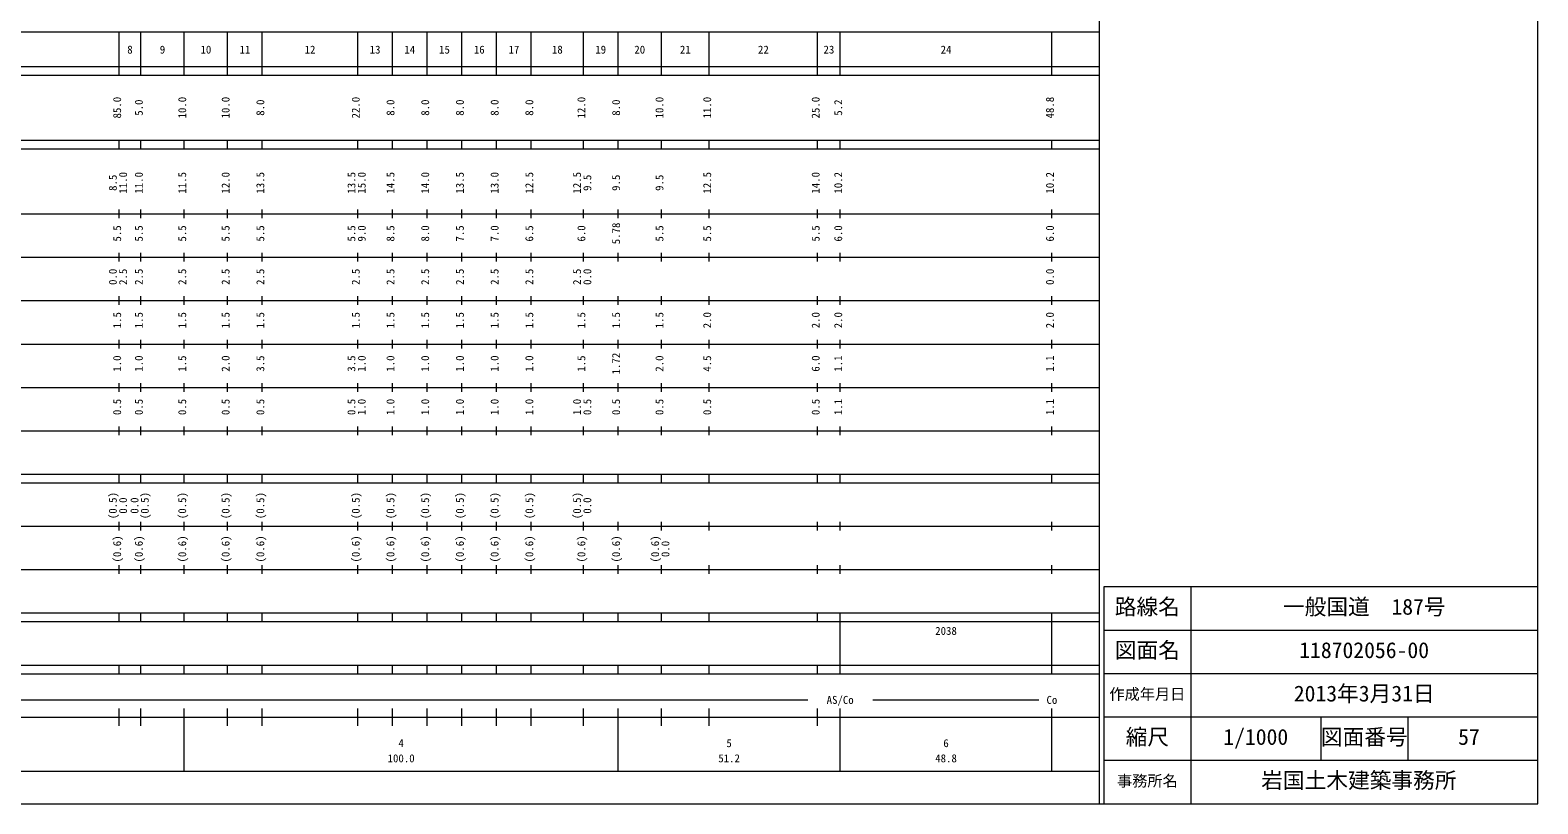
# Model space of a CAD drawing. Units: millimetres on the paper, enlarged 1000 times. Extents: x 40000 to 680000, y 20000 to 380000.
# Drawn here: x 332490 to 680000, y 20000 to 198357 of the extents above; entities that cross this region are included whole.
import ezdxf
from ezdxf.enums import TextEntityAlignment as Align

# ---------------------------------------------------------------- set-up
doc = ezdxf.new("R2010")
doc.units = ezdxf.units.MM
doc.header["$LTSCALE"] = 1000
for name, color, linetype, lineweight in [('S-BGD-HTXT', 7, 'Continuous', 13), ('S-TTL', 2, 'Continuous', 13), ('S-TTL-TXT', 7, 'Continuous', 13)]:
    doc.layers.add(name, color=color, linetype=linetype, lineweight=lineweight)
doc.layers.add('表題_事務所名', color=7, linetype='Continuous')
doc.styles.add('ＭＳ ゴシック', font='')
doc.styles.get('ＭＳ ゴシック').set_extended_font_data('MS Gothic')

msp = doc.modelspace()

# ---------------------------------------------------------------- linework, layer by layer
at = {"layer": 'S-BGD-HTXT'}
for p, q in [((579000, 20000), (579000, 370000)), ((68000, 198000), (579000, 198000)), ((353000, 188000), (353000, 198000)), ((358000, 188000), (358000, 198000)), ((368000, 188000), (368000, 198000)), ((378000, 188000), (378000, 198000)), ((386000, 188000), (386000, 198000)), ((408000, 188000), (408000, 198000)), ((416000, 188000), (416000, 198000)), ((424000, 188000), (424000, 198000)), ((432000, 188000), (432000, 198000)), ((440000, 188000), (440000, 198000)), ((448000, 188000), (448000, 198000)), ((460000, 188000), (460000, 198000)), ((468000, 188000), (468000, 198000)), ((478000, 188000), (478000, 198000)), ((489000, 188000), (489000, 198000)), ((514000, 188000), (514000, 198000)), ((519200, 188000), (519200, 198000)), ((568000, 188000), (568000, 198000)), ((40000, 190000), (579000, 190000)), ((40000, 188000), (579000, 188000)), ((40000, 173000), (579000, 173000)), ((40000, 171000), (579000, 171000)), ((353000, 171000), (353000, 173000)), ((358000, 171000), (358000, 173000)), ((368000, 171000), (368000, 173000)), ((378000, 171000), (378000, 173000)), ((386000, 171000), (386000, 173000)), ((408000, 171000), (408000, 173000)), ((416000, 171000), (416000, 173000)), ((424000, 171000), (424000, 173000)), ((432000, 171000), (432000, 173000)), ((440000, 171000), (440000, 173000)), ((448000, 171000), (448000, 173000)), ((460000, 171000), (460000, 173000)), ((468000, 171000), (468000, 173000)), ((478000, 171000), (478000, 173000)), ((489000, 171000), (489000, 173000)), ((514000, 171000), (514000, 173000)), ((519200, 171000), (519200, 173000)), ((568000, 171000), (568000, 173000)), ((353000, 155000), (353000, 157000)), ((358000, 155000), (358000, 157000)), ((368000, 155000), (368000, 157000)), ((378000, 155000), (378000, 157000)), ((386000, 155000), (386000, 157000)), ((408000, 155000), (408000, 157000)), ((416000, 155000), (416000, 157000)), ((424000, 155000), (424000, 157000)), ((432000, 155000), (432000, 157000)), ((440000, 155000), (440000, 157000)), ((448000, 155000), (448000, 157000)), ((460000, 155000), (460000, 157000)), ((468000, 155000), (468000, 157000)), ((478000, 155000), (478000, 157000)), ((489000, 155000), (489000, 157000)), ((514000, 155000), (514000, 157000)), ((519200, 155000), (519200, 157000)), ((568000, 155000), (568000, 157000)), ((40000, 156000), (579000, 156000)), ((46000, 146000), (579000, 146000)), ((353000, 145000), (353000, 147000)), ((358000, 145000), (358000, 147000)), ((368000, 145000), (368000, 147000)), ((378000, 145000), (378000, 147000)), ((386000, 145000), (386000, 147000)), ((408000, 145000), (408000, 147000)), ((416000, 145000), (416000, 147000)), ((424000, 145000), (424000, 147000)), ((432000, 145000), (432000, 147000)), ((440000, 145000), (440000, 147000)), ((448000, 145000), (448000, 147000)), ((460000, 145000), (460000, 147000)), ((468000, 145000), (468000, 147000)), ((478000, 145000), (478000, 147000)), ((489000, 145000), (489000, 147000)), ((514000, 145000), (514000, 147000)), ((519200, 145000), (519200, 147000)), ((568000, 145000), (568000, 147000)), ((52000, 136000), (579000, 136000)), ((353000, 135000), (353000, 137000)), ((358000, 135000), (358000, 137000)), ((368000, 135000), (368000, 137000)), ((378000, 135000), (378000, 137000)), ((386000, 135000), (386000, 137000)), ((408000, 135000), (408000, 137000)), ((416000, 135000), (416000, 137000)), ((424000, 135000), (424000, 137000)), ((432000, 135000), (432000, 137000)), ((440000, 135000), (440000, 137000)), ((448000, 135000), (448000, 137000)), ((460000, 135000), (460000, 137000)), ((468000, 135000), (468000, 137000)), ((478000, 135000), (478000, 137000)), ((489000, 135000), (489000, 137000)), ((514000, 135000), (514000, 137000)), ((519200, 135000), (519200, 137000)), ((568000, 135000), (568000, 137000)), ((46000, 126000), (579000, 126000)), ((353000, 125000), (353000, 127000)), ((358000, 125000), (358000, 127000)), ((368000, 125000), (368000, 127000)), ((378000, 125000), (378000, 127000)), ((386000, 125000), (386000, 127000)), ((408000, 125000), (408000, 127000)), ((416000, 125000), (416000, 127000)), ((424000, 125000), (424000, 127000)), ((432000, 125000), (432000, 127000)), ((440000, 125000), (440000, 127000)), ((448000, 125000), (448000, 127000)), ((460000, 125000), (460000, 127000)), ((468000, 125000), (468000, 127000)), ((478000, 125000), (478000, 127000)), ((489000, 125000), (489000, 127000)), ((514000, 125000), (514000, 127000)), ((519200, 125000), (519200, 127000)), ((568000, 125000), (568000, 127000)), ((52000, 116000), (579000, 116000)), ((353000, 115000), (353000, 117000)), ((358000, 115000), (358000, 117000)), ((368000, 115000), (368000, 117000)), ((378000, 115000), (378000, 117000)), ((386000, 115000), (386000, 117000)), ((408000, 115000), (408000, 117000)), ((416000, 115000), (416000, 117000)), ((424000, 115000), (424000, 117000)), ((432000, 115000), (432000, 117000)), ((440000, 115000), (440000, 117000)), ((448000, 115000), (448000, 117000)), ((460000, 115000), (460000, 117000)), ((468000, 115000), (468000, 117000)), ((478000, 115000), (478000, 117000)), ((489000, 115000), (489000, 117000)), ((514000, 115000), (514000, 117000)), ((519200, 115000), (519200, 117000)), ((568000, 115000), (568000, 117000)), ((46000, 106000), (579000, 106000)), ((353000, 105000), (353000, 107000)), ((358000, 105000), (358000, 107000)), ((368000, 105000), (368000, 107000)), ((378000, 105000), (378000, 107000)), ((386000, 105000), (386000, 107000)), ((408000, 105000), (408000, 107000)), ((416000, 105000), (416000, 107000)), ((424000, 105000), (424000, 107000)), ((432000, 105000), (432000, 107000)), ((440000, 105000), (440000, 107000)), ((448000, 105000), (448000, 107000)), ((460000, 105000), (460000, 107000)), ((468000, 105000), (468000, 107000)), ((478000, 105000), (478000, 107000)), ((489000, 105000), (489000, 107000)), ((514000, 105000), (514000, 107000)), ((519200, 105000), (519200, 107000)), ((568000, 105000), (568000, 107000)), ((40000, 96000), (579000, 96000)), ((40000, 94000), (579000, 94000)), ((353000, 94000), (353000, 96000)), ((358000, 94000), (358000, 96000)), ((368000, 94000), (368000, 96000)), ((378000, 94000), (378000, 96000)), ((386000, 94000), (386000, 96000)), ((408000, 94000), (408000, 96000)), ((416000, 94000), (416000, 96000)), ((424000, 94000), (424000, 96000)), ((432000, 94000), (432000, 96000)), ((440000, 94000), (440000, 96000)), ((448000, 94000), (448000, 96000)), ((460000, 94000), (460000, 96000)), ((468000, 94000), (468000, 96000)), ((478000, 94000), (478000, 96000)), ((489000, 94000), (489000, 96000)), ((514000, 94000), (514000, 96000)), ((519200, 94000), (519200, 96000)), ((568000, 94000), (568000, 96000)), ((49000, 84000), (579000, 84000)), ((353000, 83000), (353000, 85000)), ((358000, 83000), (358000, 85000)), ((368000, 83000), (368000, 85000)), ((378000, 83000), (378000, 85000)), ((386000, 83000), (386000, 85000)), ((408000, 83000), (408000, 85000)), ((416000, 83000), (416000, 85000)), ((424000, 83000), (424000, 85000)), ((432000, 83000), (432000, 85000)), ((440000, 83000), (440000, 85000)), ((448000, 83000), (448000, 85000)), ((460000, 83000), (460000, 85000)), ((468000, 83000), (468000, 85000)), ((478000, 83000), (478000, 85000)), ((489000, 83000), (489000, 85000)), ((514000, 83000), (514000, 85000)), ((519200, 83000), (519200, 85000)), ((568000, 83000), (568000, 85000)), ((40000, 74000), (579000, 74000)), ((353000, 73000), (353000, 75000)), ((358000, 73000), (358000, 75000)), ((368000, 73000), (368000, 75000)), ((378000, 73000), (378000, 75000)), ((386000, 73000), (386000, 75000)), ((408000, 73000), (408000, 75000)), ((416000, 73000), (416000, 75000)), ((424000, 73000), (424000, 75000)), ((432000, 73000), (432000, 75000)), ((440000, 73000), (440000, 75000)), ((448000, 73000), (448000, 75000)), ((460000, 73000), (460000, 75000)), ((468000, 73000), (468000, 75000)), ((478000, 73000), (478000, 75000)), ((489000, 73000), (489000, 75000)), ((514000, 73000), (514000, 75000)), ((519200, 73000), (519200, 75000)), ((568000, 73000), (568000, 75000)), ((40000, 64000), (579000, 64000)), ((353000, 62000), (353000, 64000)), ((358000, 62000), (358000, 64000)), ((368000, 62000), (368000, 64000)), ((378000, 62000), (378000, 64000)), ((386000, 62000), (386000, 64000)), ((408000, 62000), (408000, 64000)), ((416000, 62000), (416000, 64000)), ((424000, 62000), (424000, 64000)), ((432000, 62000), (432000, 64000)), ((440000, 62000), (440000, 64000)), ((448000, 62000), (448000, 64000)), ((460000, 62000), (460000, 64000)), ((468000, 62000), (468000, 64000)), ((478000, 62000), (478000, 64000)), ((489000, 62000), (489000, 64000)), ((514000, 62000), (514000, 64000)), ((519200, 62000), (519200, 64000)), ((568000, 62000), (568000, 64000)), ((40000, 62000), (579000, 62000)), ((519200, 52000), (519200, 62000)), ((568000, 52000), (568000, 62000)), ((40000, 52000), (579000, 52000)), ((40000, 50000), (579000, 50000)), ((353000, 50000), (353000, 52000)), ((358000, 50000), (358000, 52000)), ((368000, 50000), (368000, 52000)), ((378000, 50000), (378000, 52000)), ((386000, 50000), (386000, 52000)), ((408000, 50000), (408000, 52000)), ((416000, 50000), (416000, 52000)), ((424000, 50000), (424000, 52000)), ((432000, 50000), (432000, 52000)), ((440000, 50000), (440000, 52000)), ((448000, 50000), (448000, 52000)), ((460000, 50000), (460000, 52000)), ((468000, 50000), (468000, 52000)), ((478000, 50000), (478000, 52000)), ((489000, 50000), (489000, 52000)), ((514000, 50000), (514000, 52000)), ((519200, 50000), (519200, 52000)), ((568000, 50000), (568000, 52000)), ((71000, 44000), (511700, 44000)), ((353000, 38000), (353000, 42000)), ((358000, 38000), (358000, 42000)), ((368000, 27500), (368000, 42000)), ((378000, 38000), (378000, 42000)), ((386000, 38000), (386000, 42000)), ((408000, 38000), (408000, 42000)), ((416000, 38000), (416000, 42000)), ((424000, 38000), (424000, 42000)), ((432000, 38000), (432000, 42000)), ((440000, 38000), (440000, 42000)), ((448000, 38000), (448000, 42000)), ((460000, 38000), (460000, 42000)), ((468000, 27500), (468000, 42000)), ((478000, 38000), (478000, 42000)), ((489000, 38000), (489000, 42000)), ((514000, 38000), (514000, 42000)), ((519200, 27500), (519200, 42000)), ((526700, 44000), (565000, 44000)), ((568000, 27500), (568000, 42000)), ((40000, 40000), (579000, 40000)), ((68000, 27500), (579000, 27500))]:
    msp.add_line(p, q, dxfattribs=at)
at = {"layer": 'S-TTL'}
for p, q in [((680000, 20000), (680000, 380000)), ((680000, 70000), (580000, 70000)), ((580000, 70000), (580000, 20000)), ((600000, 70000), (600000, 20000)), ((680000, 60000), (580000, 60000)), ((680000, 50000), (580000, 50000)), ((680000, 40000), (580000, 40000)), ((630000, 40000), (630000, 30000)), ((650000, 40000), (650000, 30000)), ((680000, 30000), (580000, 30000)), ((40000, 20000), (680000, 20000))]:
    msp.add_line(p, q, dxfattribs=at)

# ---------------------------------------------------------------- texts
at = {"layer": 'S-BGD-HTXT', "style": 'ＭＳ ゴシック'}
for s, p in [('8', (354875, 192405)), ('9', (362375, 192405)), ('10', (371750, 192405)), ('11', (380750, 192405)), ('12', (395750, 192405)), ('13', (410750, 192405)), ('14', (418750, 192405)), ('15', (426750, 192405)), ('16', (434750, 192405)), ('17', (442750, 192405)), ('18', (452750, 192405)), ('19', (462750, 192405)), ('20', (471750, 192405)), ('21', (482250, 192405)), ('22', (500250, 192405)), ('23', (515350, 192405)), ('24', (542350, 192405)), ('2038', (541100, 58405)), ('AS/Co', (516075, 42500)), ('Co', (566750, 42500)), ('4', (417375, 32523)), ('5', (492975, 32523)), ('6', (542975, 32523)), ('100.0', (414875, 29033)), ('51.2', (491100, 29033)), ('48.8', (541100, 29033))]:
    msp.add_text(s, height=1833, dxfattribs=at).set_placement(p, align=Align.BOTTOM_LEFT)
for s, p in [('85.0', (354000, 178000)), ('5.0', (359000, 178625)), ('10.0', (369000, 178000)), ('10.0', (379000, 178000)), ('8.0', (387000, 178625)), ('22.0', (409000, 178000)), ('8.0', (417000, 178625)), ('8.0', (425000, 178625)), ('8.0', (433000, 178625)), ('8.0', (441000, 178625)), ('8.0', (449000, 178625)), ('12.0', (461000, 178000)), ('8.0', (469000, 178625)), ('10.0', (479000, 178000)), ('11.0', (490000, 178000)), ('25.0', (515000, 178000)), ('5.2', (520200, 178625)), ('48.8', (569000, 178000)), ('8.5', (353000, 161299)), ('11.0', (355370, 160674)), ('11.0', (359000, 160674)), ('11.5', (369000, 160674)), ('12.0', (379000, 160674)), ('13.5', (387000, 160674)), ('13.5', (408000, 160674)), ('15.0', (410370, 160674)), ('14.5', (417000, 160674)), ('14.0', (425000, 160674)), ('13.5', (433000, 160674)), ('13.0', (441000, 160674)), ('12.5', (449000, 160674)), ('12.5', (460000, 160674)), ('9.5', (462370, 161299)), ('9.5', (469000, 161299)), ('9.5', (479000, 161299)), ('12.5', (490000, 160674)), ('14.0', (515000, 160674)), ('10.2', (520200, 160674)), ('10.2', (569000, 160674)), ('5.5', (354000, 149625)), ('5.5', (359000, 149625)), ('5.5', (369000, 149625)), ('5.5', (379000, 149625)), ('5.5', (387000, 149625)), ('5.5', (408000, 149625)), ('9.0', (410370, 149625)), ('8.5', (417000, 149625)), ('8.0', (425000, 149625)), ('7.5', (433000, 149625)), ('7.0', (441000, 149625)), ('6.5', (449000, 149625)), ('6.0', (461000, 149625)), ('5.78', (469000, 149000)), ('5.5', (479000, 149625)), ('5.5', (490000, 149625)), ('5.5', (515000, 149625)), ('6.0', (520200, 149625)), ('6.0', (569000, 149625)), ('0.0', (353000, 139625)), ('2.5', (355370, 139625)), ('2.5', (359000, 139625)), ('2.5', (369000, 139625)), ('2.5', (379000, 139625)), ('2.5', (387000, 139625)), ('2.5', (409000, 139625)), ('2.5', (417000, 139625)), ('2.5', (425000, 139625)), ('2.5', (433000, 139625)), ('2.5', (441000, 139625)), ('2.5', (449000, 139625)), ('2.5', (460000, 139625)), ('0.0', (462370, 139625)), ('0.0', (569000, 139625)), ('1.5', (354000, 129625)), ('1.5', (359000, 129625)), ('1.5', (369000, 129625)), ('1.5', (379000, 129625)), ('1.5', (387000, 129625)), ('1.5', (409000, 129625)), ('1.5', (417000, 129625)), ('1.5', (425000, 129625)), ('1.5', (433000, 129625)), ('1.5', (441000, 129625)), ('1.5', (449000, 129625)), ('1.5', (461000, 129625)), ('1.5', (469000, 129625)), ('1.5', (479000, 129625)), ('2.0', (490000, 129625)), ('2.0', (515000, 129625)), ('2.0', (520200, 129625)), ('2.0', (569000, 129625)), ('1.0', (354000, 119625)), ('1.0', (359000, 119625)), ('1.5', (369000, 119625)), ('2.0', (379000, 119625)), ('3.5', (387000, 119625)), ('3.5', (408000, 119625)), ('1.0', (410370, 119625)), ('1.0', (417000, 119625)), ('1.0', (425000, 119625)), ('1.0', (433000, 119625)), ('1.0', (441000, 119625)), ('1.0', (449000, 119625)), ('1.5', (461000, 119625)), ('1.72', (469000, 119000)), ('2.0', (479000, 119625)), ('4.5', (490000, 119625)), ('6.0', (515000, 119625)), ('1.1', (520200, 119625)), ('1.1', (569000, 119625)), ('0.5', (354000, 109625)), ('0.5', (359000, 109625)), ('0.5', (369000, 109625)), ('0.5', (379000, 109625)), ('0.5', (387000, 109625)), ('0.5', (408000, 109625)), ('1.0', (410370, 109625)), ('1.0', (417000, 109625)), ('1.0', (425000, 109625)), ('1.0', (433000, 109625)), ('1.0', (441000, 109625)), ('1.0', (449000, 109625)), ('1.0', (460000, 109625)), ('0.5', (462370, 109625)), ('0.5', (469000, 109625)), ('0.5', (479000, 109625)), ('0.5', (490000, 109625)), ('0.5', (515000, 109625)), ('1.1', (520200, 109625)), ('1.1', (569000, 109625)), ('(0.5)', (353000, 85639)), ('0.0', (355370, 86889)), ('0.0', (358000, 86889)), ('(0.5)', (360370, 85639)), ('(0.5)', (369000, 85639)), ('(0.5)', (379000, 85639)), ('(0.5)', (387000, 85639)), ('(0.5)', (409000, 85639)), ('(0.5)', (417000, 85639)), ('(0.5)', (425000, 85639)), ('(0.5)', (433000, 85639)), ('(0.5)', (441000, 85639)), ('(0.5)', (449000, 85639)), ('(0.5)', (460000, 85639)), ('0.0', (462370, 86889)), ('(0.6)', (354000, 75639)), ('(0.6)', (359000, 75639)), ('(0.6)', (369000, 75639)), ('(0.6)', (379000, 75639)), ('(0.6)', (387000, 75639)), ('(0.6)', (409000, 75639)), ('(0.6)', (417000, 75639)), ('(0.6)', (425000, 75639)), ('(0.6)', (433000, 75639)), ('(0.6)', (441000, 75639)), ('(0.6)', (449000, 75639)), ('(0.6)', (461000, 75639)), ('(0.6)', (469000, 75639)), ('(0.6)', (478000, 75639)), ('0.0', (480370, 76889))]:
    msp.add_text(s, height=1833, rotation=90, dxfattribs=at).set_placement(p, align=Align.BOTTOM_LEFT)
at = {"layer": 'S-TTL-TXT', "style": 'ＭＳ ゴシック'}
for s, height, p in [('路線名', 3666, (582500, 62500)), ('路線名', 3666, (582500, 62500)), ('一般国道\u3000187号', 3666, (621250, 62500)), ('図面名', 3666, (582500, 52500)), ('図面名', 3666, (582500, 52500)), ('118702056-00', 3666, (625000, 52500)), ('作成年月日', 2566, (581250, 43250)), ('作成年月日', 2566, (581250, 43250)), ('2013年3月31日', 3666, (623750, 42500)), ('縮尺', 3666, (585000, 32500)), ('縮尺', 3666, (585000, 32500)), ('1/1000', 3666, (607500, 32500)), ('図面番号', 3666, (630000, 32500)), ('図面番号', 3666, (630000, 32500)), ('57', 3666, (661625, 32500)), ('事務所名', 2566, (583000, 23250)), ('事務所名', 2566, (583000, 23250))]:
    msp.add_text(s, height=height, dxfattribs=at).set_placement(p, align=Align.BOTTOM_LEFT)
at = {"layer": '表題_事務所名', "style": 'ＭＳ ゴシック'}
msp.add_text('岩国土木建築事務所 ', height=3666, dxfattribs=at).set_placement((616250, 22500), align=Align.BOTTOM_LEFT)

doc.saveas('drawing.dxf')
